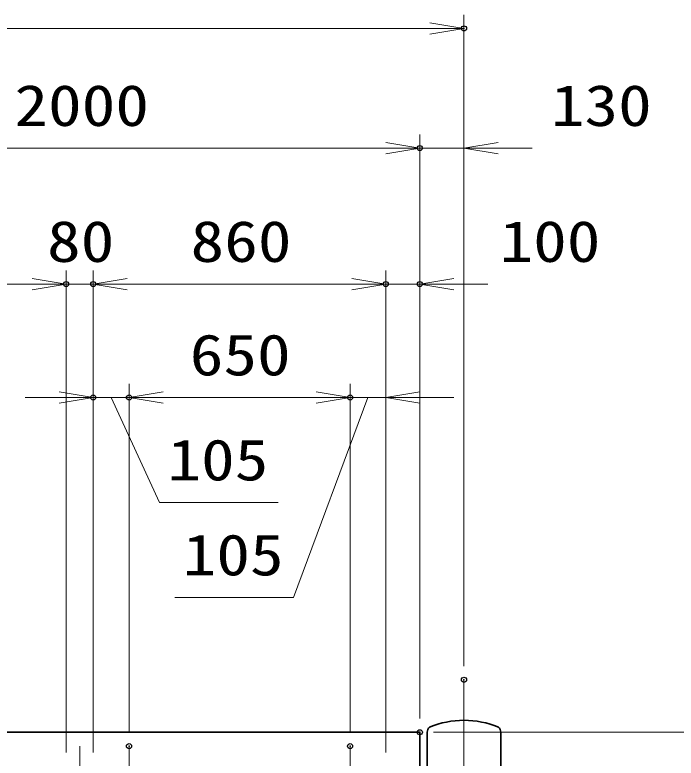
# Model space of a CAD drawing. Units: millimetres at full size. Extents: x -11880 to 11880, y -8400 to 8400.
# Drawn here: x 2555 to 4499, y 594 to 2781 of the extents above; entities that cross this region are included whole.
import ezdxf
from ezdxf.enums import TextEntityAlignment as Align

# ---------------------------------------------------------------- set-up
doc = ezdxf.new("R2010")
doc.units = ezdxf.units.MM
doc.header["$LTSCALE"] = 30
doc.header["$PDMODE"] = 32
doc.header["$PDSIZE"] = 15
doc.linetypes.add('USER1', pattern=[18, 12, -1.5, 3, -1.5])
for name, color, linetype, lineweight in [('0-1_外形線', 7, 'Continuous', 35), ('0-2_軸線', 200, 'USER1', 15), ('0-4_寸法線', 4, 'Continuous', 18), ('0-5_0', 7, 'Continuous', 18)]:
    doc.layers.add(name, color=color, linetype=linetype, lineweight=lineweight)
doc.layers.add('0-6_Defpoints', color=7, linetype='Continuous')
doc.styles.add('ＭＳ ゴシック', font='')
doc.styles.get('ＭＳ ゴシック').set_extended_font_data('MS Gothic')

# ---------------------------------------------------------------- blocks, each defined once
blk = doc.blocks.new('_Open')
at = {"layer": '0-5_0', "color": 4}
blk.add_line((-30, 5), (0, 0), dxfattribs=at)
blk.add_lwpolyline([(-30, -5), (0, 0), (-30, 0)], dxfattribs=at)

msp = doc.modelspace()

# ---------------------------------------------------------------- linework, layer by layer
at = {"layer": '0-1_外形線'}
for p, q in [((3745.54, 670.69), (3745.54, 570.69)), ((3767.39, 670.69), (3767.39, -804.31)), ((3983.69, -804.31), (3983.69, 670.69))]:
    msp.add_line(p, q, dxfattribs=at)
msp.add_lwpolyline([(3745.54, 670.69), (1745.54, 670.69), (1745.54, 103.19)], dxfattribs=at)
for centre, radius, start, end in [((3875.54, 438.75), 266.94, 67.67999, 112.32001), ((3787.39, 670.69), 20, 131.40962, 180), ((3963.69, 670.69), 20, 0, 48.59038)]:
    msp.add_arc(centre, radius, start, end, dxfattribs=at)
at = {"layer": '0-2_軸線'}
for p, q in [((3875.54, 825.26), (3875.54, -1708.78)), ((2745.54, 629.69), (2745.54, -668.31)), ((2890.54, -668.31), (2890.54, 629.69)), ((3540.54, 629.69), (3540.54, -668.31))]:
    msp.add_line(p, q, dxfattribs=at)
at = {"layer": '0-4_寸法線'}
for p, q in [((3875.54, 865.26), (3875.54, 2781.26)), ((-399.46, 2741.26), (3875.54, 2741.26)), ((3745.54, 710.69), (3745.54, 2429.25)), ((3745.54, 710.69), (3745.54, 2429.25)), ((3875.54, 865.26), (3875.54, 2429.25)), ((1745.54, 2389.25), (3745.54, 2389.25)), ((3645.54, 2389.25), (3545.54, 2389.25)), ((3875.54, 2389.25), (3745.54, 2389.25)), ((3975.54, 2389.25), (4075.54, 2389.25)), ((2705.54, 610.69), (2705.54, 2029.25)), ((2705.54, 610.69), (2705.54, 2029.25)), ((2785.54, 610.69), (2785.54, 2029.25)), ((2785.54, 610.69), (2785.54, 2029.25)), ((3645.54, 610.69), (3645.54, 2029.25)), ((3645.54, 610.69), (3645.54, 2029.25)), ((3745.54, 710.69), (3745.54, 2029.25)), ((1845.54, 1989.25), (2705.54, 1989.25)), ((2605.54, 1989.25), (2505.54, 1989.25)), ((2705.54, 1989.25), (2785.54, 1989.25)), ((2785.54, 1989.25), (3645.54, 1989.25)), ((2885.54, 1989.25), (2985.54, 1989.25)), ((3545.54, 1989.25), (3445.54, 1989.25)), ((3645.54, 1989.25), (3745.54, 1989.25)), ((3845.54, 1989.25), (3945.54, 1989.25)), ((2785.54, 610.69), (2785.54, 1695.44)), ((2890.54, 669.69), (2890.54, 1695.44)), ((2890.54, 669.69), (2890.54, 1695.44)), ((3540.54, 669.69), (3540.54, 1695.44)), ((3540.54, 669.69), (3540.54, 1695.44)), ((3645.54, 610.69), (3645.54, 1695.44)), ((2685.54, 1655.44), (2585.54, 1655.44)), ((2890.54, 1655.44), (2785.54, 1655.44)), ((3540.54, 1655.44), (2890.54, 1655.44)), ((2990.54, 1655.44), (3090.54, 1655.44)), ((3440.54, 1655.44), (3340.54, 1655.44)), ((3645.54, 1655.44), (3540.54, 1655.44)), ((3745.54, 1655.44), (3845.54, 1655.44)), ((3785.54, 670.69), (5712.76, 670.69)), ((3785.54, 670.69), (6112.76, 670.69)), ((3785.54, 670.69), (6512.76, 670.69))]:
    msp.add_line(p, q, dxfattribs=at)
for points in [[(2838.04, 1655.44), (2980.33, 1346.43), (3329.13, 1346.43)], [(3593.04, 1655.44), (3374.05, 1067.05), (3025.25, 1067.05)]]:
    msp.add_lwpolyline(points, dxfattribs=at)
at = {"layer": '0-6_Defpoints'}
for p in [(3875.54, 2741.26), (3745.54, 2389.25), (2705.54, 1989.25), (2785.54, 1989.25), (3645.54, 1989.25), (3745.54, 1989.25), (2785.54, 1655.44), (2890.54, 1655.44), (3540.54, 1655.44), (3875.54, 825.26), (3745.54, 670.69), (3745.54, 670.69), (2890.54, 629.69), (3540.54, 629.69)]:
    msp.add_point(p, dxfattribs=at)

# ---------------------------------------------------------------- block references
at = {"layer": '0-4_寸法線', "xscale": 3.333333, "yscale": 3.333333}
for p in [(3875.54, 2741.26), (3745.54, 2389.25), (3745.54, 2389.25), (2705.54, 1989.25), (2705.54, 1989.25), (3645.54, 1989.25), (3645.54, 1989.25), (2785.54, 1655.44), (3540.54, 1655.44), (3540.54, 1655.44)]:
    msp.add_blockref('_Open', p, dxfattribs=at)
at = {"layer": '0-4_寸法線', "xscale": 3.333333, "yscale": 3.333333, "rotation": 180}
for p in [(3875.54, 2389.25), (2785.54, 1989.25), (2785.54, 1989.25), (3745.54, 1989.25), (2890.54, 1655.44), (2890.54, 1655.44), (3645.54, 1655.44)]:
    msp.add_blockref('_Open', p, dxfattribs=at)

# ---------------------------------------------------------------- texts
at = {"layer": '0-4_寸法線', "color": 254, "style": 'ＭＳ ゴシック', "width": 1.2}
for s, p in [('2000', (2553.54, 2417.94)), ('130', (4130.87, 2417.94)), ('80', (2649.54, 2017.94)), ('860', (3071.54, 2017.94)), ('100', (3979.94, 2017.94)), ('650', (3069.14, 1684.12)), ('105', (3003.53, 1375.12)), ('105', (3048.45, 1095.74))]:
    msp.add_text(s, height=121.2, dxfattribs=at).set_placement(p, align=Align.BOTTOM_LEFT)

doc.saveas('drawing.dxf')
